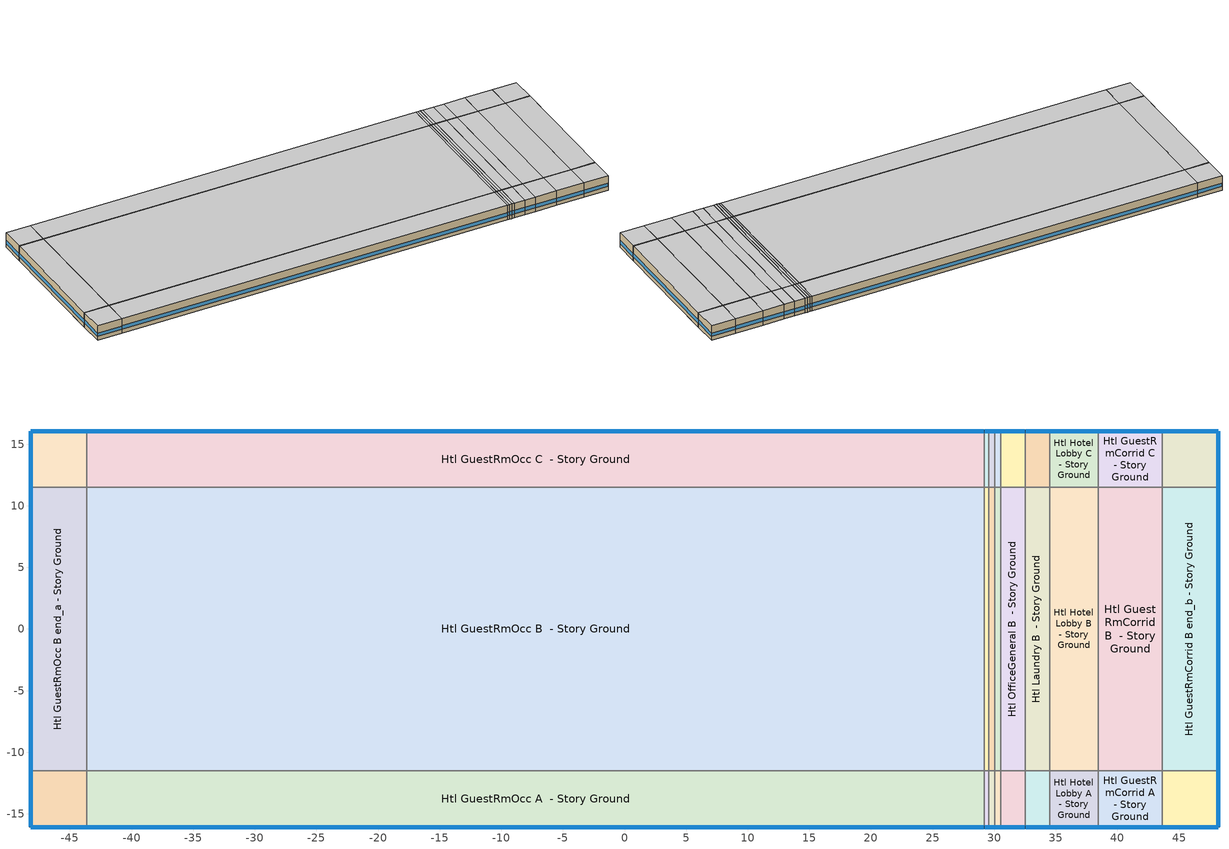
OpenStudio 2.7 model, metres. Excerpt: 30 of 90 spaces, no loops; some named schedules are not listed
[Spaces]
Htl GuestRmOcc A end_a - Story Ground
 floor ground: -48.2,-16.07 -48.2,-11.5 -43.63,-11.5 -43.63,-16.07 z0
 wall outside: -48.2,-11.5 -48.2,-16.07 -43.63,-16.07 z0:2.9
 wall to Htl GuestRmOcc B end_a - Story Ground: -43.63,-11.5 -48.2,-11.5 z0:2.9
 wall to Htl GuestRmOcc A  - Story Ground: -43.63,-16.07 -43.63,-11.5 z0:2.9
 window: -48.2,-11.52 -48.2,-16.04 / -48.18,-16.07 -43.66,-16.07 z0.76:1.44
 ceiling adiabatic (DEER Carpeted 6in Slab Floor): -43.63,-16.07 -43.63,-11.5 -48.2,-11.5 -48.2,-16.07 z2.9
Htl GuestRmOcc B end_a - Story Ground
 floor ground: -48.2,-11.5 -48.2,11.5 -43.63,11.5 -43.63,-11.5 z0
 wall outside: -48.2,11.5 -48.2,-11.5 z0:2.9
 wall to Htl GuestRmOcc C end_a - Story Ground: -43.63,11.5 -48.2,11.5 z0:2.9
 wall to Htl GuestRmOcc B  - Story Ground: -43.63,-11.5 -43.63,11.5 z0:2.9
 window: -48.2,11.47 -48.2,-11.47 z0.76:1.43
 ceiling adiabatic (DEER Carpeted 6in Slab Floor): -43.63,-11.5 -43.63,11.5 -48.2,11.5 -48.2,-11.5 z2.9
Htl GuestRmOcc C end_a - Story Ground
 floor ground: -48.2,11.5 -48.2,16.07 -43.63,16.07 -43.63,11.5 z0
 wall outside: -43.63,16.07 -48.2,16.07 -48.2,11.5 z0:2.9
 wall to Htl GuestRmOcc C  - Story Ground: -43.63,11.5 -43.63,16.07 z0:2.9
 window: -48.2,16.04 -48.2,11.52 / -43.66,16.07 -48.18,16.07 z0.76:1.44
 ceiling adiabatic (DEER Carpeted 6in Slab Floor): -43.63,11.5 -43.63,16.07 -48.2,16.07 -48.2,11.5 z2.9
Htl GuestRmOcc A  - Story Ground
 floor ground: -43.63,-16.07 -43.63,-11.5 29.19,-11.5 29.19,-16.07 z0
 wall outside: -43.63,-16.07 29.19,-16.07 z0:2.9
 wall to Htl GuestRmOcc B  - Story Ground: 29.19,-11.5 -43.63,-11.5 z0:2.9
 wall to Htl Dining A  - Story Ground: 29.19,-16.07 29.19,-11.5 z0:2.9
 window: -43.61,-16.07 29.17,-16.07 z0.76:1.43
 ceiling adiabatic (DEER Carpeted 6in Slab Floor): 29.19,-16.07 29.19,-11.5 -43.63,-11.5 -43.63,-16.07 z2.9
Htl GuestRmOcc B  - Story Ground
 floor ground: -43.63,-11.5 -43.63,11.5 29.19,11.5 29.19,-11.5 z0
 wall to Htl GuestRmOcc C  - Story Ground: 29.19,11.5 -43.63,11.5 z0:2.9
 wall to Htl Dining B  - Story Ground: 29.19,-11.5 29.19,11.5 z0:2.9
 ceiling adiabatic (DEER Carpeted 6in Slab Floor): 29.19,-11.5 29.19,11.5 -43.63,11.5 -43.63,-11.5 z2.9
Htl GuestRmOcc C  - Story Ground
 floor ground: -43.63,11.5 -43.63,16.07 29.19,16.07 29.19,11.5 z0
 wall outside: 29.19,16.07 -43.63,16.07 z0:2.9
 wall to Htl Dining C  - Story Ground: 29.19,11.5 29.19,16.07 z0:2.9
 window: 29.17,16.07 -43.61,16.07 z0.76:1.43
 ceiling adiabatic (DEER Carpeted 6in Slab Floor): 29.19,11.5 29.19,16.07 -43.63,16.07 -43.63,11.5 z2.9
Htl Dining A  - Story Ground
 floor ground: 29.19,-16.07 29.19,-11.5 29.58,-11.5 29.58,-16.07 z0
 wall outside: 29.19,-16.07 29.58,-16.07 z0:2.9
 wall to Htl Dining B  - Story Ground: 29.58,-11.5 29.19,-11.5 z0:2.9
 wall to Htl BarCasino A  - Story Ground: 29.58,-16.07 29.58,-11.5 z0:2.9
 window: 29.22,-16.07 29.55,-16.07 z0.76:1.53
 ceiling adiabatic (DEER Carpeted 6in Slab Floor): 29.58,-16.07 29.58,-11.5 29.19,-11.5 29.19,-16.07 z2.9
Htl Dining B  - Story Ground
 floor ground: 29.19,-11.5 29.19,11.5 29.58,11.5 29.58,-11.5 z0
 wall to Htl Dining C  - Story Ground: 29.58,11.5 29.19,11.5 z0:2.9
 wall to Htl BarCasino B  - Story Ground: 29.58,-11.5 29.58,11.5 z0:2.9
 ceiling adiabatic (DEER Carpeted 6in Slab Floor): 29.58,-11.5 29.58,11.5 29.19,11.5 29.19,-11.5 z2.9
Htl Dining C  - Story Ground
 floor ground: 29.19,11.5 29.19,16.07 29.58,16.07 29.58,11.5 z0
 wall outside: 29.58,16.07 29.19,16.07 z0:2.9
 wall to Htl BarCasino C  - Story Ground: 29.58,11.5 29.58,16.07 z0:2.9
 window: 29.55,16.07 29.22,16.07 z0.76:1.53
 ceiling adiabatic (DEER Carpeted 6in Slab Floor): 29.58,11.5 29.58,16.07 29.19,16.07 29.19,11.5 z2.9
Htl BarCasino A  - Story Ground
 floor ground: 29.58,-16.07 29.58,-11.5 30.06,-11.5 30.06,-16.07 z0
 wall outside: 29.58,-16.07 30.06,-16.07 z0:2.9
 wall to Htl BarCasino B  - Story Ground: 30.06,-11.5 29.58,-11.5 z0:2.9
 wall to Htl Kitchen A  - Story Ground: 30.06,-16.07 30.06,-11.5 z0:2.9
 window: 29.6,-16.07 30.03,-16.07 z0.76:1.51
 ceiling adiabatic (DEER Carpeted 6in Slab Floor): 30.06,-16.07 30.06,-11.5 29.58,-11.5 29.58,-16.07 z2.9
Htl BarCasino B  - Story Ground
 floor ground: 29.58,-11.5 29.58,11.5 30.06,11.5 30.06,-11.5 z0
 wall to Htl BarCasino C  - Story Ground: 30.06,11.5 29.58,11.5 z0:2.9
 wall to Htl Kitchen B  - Story Ground: 30.06,-11.5 30.06,11.5 z0:2.9
 ceiling adiabatic (DEER Carpeted 6in Slab Floor): 30.06,-11.5 30.06,11.5 29.58,11.5 29.58,-11.5 z2.9
Htl BarCasino C  - Story Ground
 floor ground: 29.58,11.5 29.58,16.07 30.06,16.07 30.06,11.5 z0
 wall outside: 30.06,16.07 29.58,16.07 z0:2.9
 wall to Htl Kitchen C  - Story Ground: 30.06,11.5 30.06,16.07 z0:2.9
 window: 30.03,16.07 29.6,16.07 z0.76:1.51
 ceiling adiabatic (DEER Carpeted 6in Slab Floor): 30.06,11.5 30.06,16.07 29.58,16.07 29.58,11.5 z2.9
Htl Kitchen A  - Story Ground
 floor ground: 30.06,-16.07 30.06,-11.5 30.54,-11.5 30.54,-16.07 z0
 wall outside: 30.06,-16.07 30.54,-16.07 z0:2.9
 wall to Htl Kitchen B  - Story Ground: 30.54,-11.5 30.06,-11.5 z0:2.9
 wall to Htl OfficeGeneral A  - Story Ground: 30.54,-16.07 30.54,-11.5 z0:2.9
 window: 30.08,-16.07 30.52,-16.07 z0.76:1.51
 ceiling adiabatic (DEER Carpeted 6in Slab Floor): 30.54,-16.07 30.54,-11.5 30.06,-11.5 30.06,-16.07 z2.9
Htl Kitchen B  - Story Ground
 floor ground: 30.06,-11.5 30.06,11.5 30.54,11.5 30.54,-11.5 z0
 wall to Htl Kitchen C  - Story Ground: 30.54,11.5 30.06,11.5 z0:2.9
 wall to Htl OfficeGeneral B  - Story Ground: 30.54,-11.5 30.54,11.5 z0:2.9
 ceiling adiabatic (DEER Carpeted 6in Slab Floor): 30.54,-11.5 30.54,11.5 30.06,11.5 30.06,-11.5 z2.9
Htl Kitchen C  - Story Ground
 floor ground: 30.06,11.5 30.06,16.07 30.54,16.07 30.54,11.5 z0
 wall outside: 30.54,16.07 30.06,16.07 z0:2.9
 wall to Htl OfficeGeneral C  - Story Ground: 30.54,11.5 30.54,16.07 z0:2.9
 window: 30.52,16.07 30.08,16.07 z0.76:1.51
 ceiling adiabatic (DEER Carpeted 6in Slab Floor): 30.54,11.5 30.54,16.07 30.06,16.07 30.06,11.5 z2.9
Htl OfficeGeneral A  - Story Ground
 floor ground: 30.54,-16.07 30.54,-11.5 32.52,-11.5 32.52,-16.07 z0
 wall outside: 30.54,-16.07 32.52,-16.07 z0:2.9
 wall to Htl OfficeGeneral B  - Story Ground: 32.52,-11.5 30.54,-11.5 z0:2.9
 wall to Htl Laundry A  - Story Ground: 32.52,-16.07 32.52,-11.5 z0:2.9
 window: 30.57,-16.07 32.49,-16.07 z0.76:1.45
 ceiling adiabatic (DEER Carpeted 6in Slab Floor): 32.52,-16.07 32.52,-11.5 30.54,-11.5 30.54,-16.07 z2.9
Htl OfficeGeneral B  - Story Ground
 floor ground: 30.54,-11.5 30.54,11.5 32.52,11.5 32.52,-11.5 z0
 wall to Htl OfficeGeneral C  - Story Ground: 32.52,11.5 30.54,11.5 z0:2.9
 wall to Htl Laundry B  - Story Ground: 32.52,-11.5 32.52,11.5 z0:2.9
 ceiling adiabatic (DEER Carpeted 6in Slab Floor): 32.52,-11.5 32.52,11.5 30.54,11.5 30.54,-11.5 z2.9
Htl OfficeGeneral C  - Story Ground
 floor ground: 30.54,11.5 30.54,16.07 32.52,16.07 32.52,11.5 z0
 wall outside: 32.52,16.07 30.54,16.07 z0:2.9
 wall to Htl Laundry C  - Story Ground: 32.52,11.5 32.52,16.07 z0:2.9
 window: 32.49,16.07 30.57,16.07 z0.76:1.45
 ceiling adiabatic (DEER Carpeted 6in Slab Floor): 32.52,11.5 32.52,16.07 30.54,16.07 30.54,11.5 z2.9
Htl Laundry A  - Story Ground
 floor ground: 32.52,-16.07 32.52,-11.5 34.49,-11.5 34.49,-16.07 z0
 wall outside: 32.52,-16.07 34.49,-16.07 z0:2.9
 wall to Htl Laundry B  - Story Ground: 34.49,-11.5 32.52,-11.5 z0:2.9
 wall to Htl HotelLobby A  - Story Ground: 34.49,-16.07 34.49,-11.5 z0:2.9
 window: 32.54,-16.07 34.47,-16.07 z0.76:1.45
 ceiling adiabatic (DEER Carpeted 6in Slab Floor): 34.49,-16.07 34.49,-11.5 32.52,-11.5 32.52,-16.07 z2.9
Htl Laundry B  - Story Ground
 floor ground: 32.52,-11.5 32.52,11.5 34.49,11.5 34.49,-11.5 z0
 wall to Htl Laundry C  - Story Ground: 34.49,11.5 32.52,11.5 z0:2.9
 wall to Htl HotelLobby B  - Story Ground: 34.49,-11.5 34.49,11.5 z0:2.9
 ceiling adiabatic (DEER Carpeted 6in Slab Floor): 34.49,-11.5 34.49,11.5 32.52,11.5 32.52,-11.5 z2.9
Htl Laundry C  - Story Ground
 floor ground: 32.52,11.5 32.52,16.07 34.49,16.07 34.49,11.5 z0
 wall outside: 34.49,16.07 32.52,16.07 z0:2.9
 wall to Htl HotelLobby C  - Story Ground: 34.49,11.5 34.49,16.07 z0:2.9
 window: 34.47,16.07 32.54,16.07 z0.76:1.45
 ceiling adiabatic (DEER Carpeted 6in Slab Floor): 34.49,11.5 34.49,16.07 32.52,16.07 32.52,11.5 z2.9
Htl HotelLobby A  - Story Ground
 floor ground: 34.49,-16.07 34.49,-11.5 38.46,-11.5 38.46,-16.07 z0
 wall outside: 34.49,-16.07 38.46,-16.07 z0:2.9
 wall to Htl HotelLobby B  - Story Ground: 38.46,-11.5 34.49,-11.5 z0:2.9
 wall to Htl GuestRmCorrid A  - Story Ground: 38.46,-16.07 38.46,-11.5 z0:2.9
 window: 34.52,-16.07 38.43,-16.07 z0.76:1.44
 ceiling adiabatic (DEER Carpeted 6in Slab Floor): 38.46,-16.07 38.46,-11.5 34.49,-11.5 34.49,-16.07 z2.9
Htl HotelLobby B  - Story Ground
 floor ground: 34.49,-11.5 34.49,11.5 38.46,11.5 38.46,-11.5 z0
 wall to Htl HotelLobby C  - Story Ground: 38.46,11.5 34.49,11.5 z0:2.9
 wall to Htl GuestRmCorrid B  - Story Ground: 38.46,-11.5 38.46,11.5 z0:2.9
 ceiling adiabatic (DEER Carpeted 6in Slab Floor): 38.46,-11.5 38.46,11.5 34.49,11.5 34.49,-11.5 z2.9
Htl HotelLobby C  - Story Ground
 floor ground: 34.49,11.5 34.49,16.07 38.46,16.07 38.46,11.5 z0
 wall outside: 38.46,16.07 34.49,16.07 z0:2.9
 wall to Htl GuestRmCorrid C  - Story Ground: 38.46,11.5 38.46,16.07 z0:2.9
 window: 38.43,16.07 34.52,16.07 z0.76:1.44
 ceiling adiabatic (DEER Carpeted 6in Slab Floor): 38.46,11.5 38.46,16.07 34.49,16.07 34.49,11.5 z2.9
Htl GuestRmCorrid A  - Story Ground
 floor ground: 38.46,-16.07 38.46,-11.5 43.63,-11.5 43.63,-16.07 z0
 wall outside: 38.46,-16.07 43.63,-16.07 z0:2.9
 wall to Htl GuestRmCorrid B  - Story Ground: 43.63,-11.5 38.46,-11.5 z0:2.9
 wall to Htl GuestRmCorrid A end_b - Story Ground: 43.63,-16.07 43.63,-11.5 z0:2.9
 window: 38.48,-16.07 43.61,-16.07 z0.76:1.43
 ceiling adiabatic (DEER Carpeted 6in Slab Floor): 43.63,-16.07 43.63,-11.5 38.46,-11.5 38.46,-16.07 z2.9
Htl GuestRmCorrid B  - Story Ground
 floor ground: 38.46,-11.5 38.46,11.5 43.63,11.5 43.63,-11.5 z0
 wall to Htl GuestRmCorrid C  - Story Ground: 43.63,11.5 38.46,11.5 z0:2.9
 wall to Htl GuestRmCorrid B end_b - Story Ground: 43.63,-11.5 43.63,11.5 z0:2.9
 ceiling adiabatic (DEER Carpeted 6in Slab Floor): 43.63,-11.5 43.63,11.5 38.46,11.5 38.46,-11.5 z2.9
Htl GuestRmCorrid C  - Story Ground
 floor ground: 38.46,11.5 38.46,16.07 43.63,16.07 43.63,11.5 z0
 wall outside: 43.63,16.07 38.46,16.07 z0:2.9
 wall to Htl GuestRmCorrid C end_b - Story Ground: 43.63,11.5 43.63,16.07 z0:2.9
 window: 43.61,16.07 38.48,16.07 z0.76:1.43
 ceiling adiabatic (DEER Carpeted 6in Slab Floor): 43.63,11.5 43.63,16.07 38.46,16.07 38.46,11.5 z2.9
Htl GuestRmCorrid A end_b - Story Ground
 floor ground: 43.63,-16.07 43.63,-11.5 48.2,-11.5 48.2,-16.07 z0
 wall outside: 43.63,-16.07 48.2,-16.07 48.2,-11.5 z0:2.9
 wall to Htl GuestRmCorrid B end_b - Story Ground: 48.2,-11.5 43.63,-11.5 z0:2.9
 window: 48.2,-16.04 48.2,-11.52 / 43.66,-16.07 48.18,-16.07 z0.76:1.44
 ceiling adiabatic (DEER Carpeted 6in Slab Floor): 48.2,-16.07 48.2,-11.5 43.63,-11.5 43.63,-16.07 z2.9
Htl GuestRmCorrid B end_b - Story Ground
 floor ground: 43.63,-11.5 43.63,11.5 48.2,11.5 48.2,-11.5 z0
 wall outside: 48.2,-11.5 48.2,11.5 z0:2.9
 wall to Htl GuestRmCorrid C end_b - Story Ground: 48.2,11.5 43.63,11.5 z0:2.9
 window: 48.2,-11.47 48.2,11.47 z0.76:1.43
 ceiling adiabatic (DEER Carpeted 6in Slab Floor): 48.2,-11.5 48.2,11.5 43.63,11.5 43.63,-11.5 z2.9
Htl GuestRmCorrid C end_b - Story Ground
 floor ground: 43.63,11.5 43.63,16.07 48.2,16.07 48.2,11.5 z0
 wall outside: 48.2,11.5 48.2,16.07 43.63,16.07 z0:2.9
 window: 48.18,16.07 43.66,16.07 / 48.2,11.52 48.2,16.04 z0.76:1.44
 ceiling adiabatic (DEER Carpeted 6in Slab Floor): 48.2,11.5 48.2,16.07 43.63,16.07 43.63,11.5 z2.9
[Building]
DEER Pre-1975|Htl: Default Construction Set=Res DEER Pre-1975 - Htl - CEC T24-CEC6; Standards Building Type=Htl
[Site]
Site 1: Terrain=City
[ClimateZones]
Climate Zone Institution Name 1=CEC; Climate Zone Document Name 1=California Climate Zone Descriptions; Climate Zone Document Year 1=1995; Climate Zone Value 1=6; Climate Zone Institution Name 2=ASHRAE; Climate Zone Document Name 2=ANSI/ASHRAE Standard 169; Climate Zone Document Year 2=2006
[SizingPeriod:DesignDay] Barometric Pressure {Pa}=100977; Sky Clearness=0; Rain Indicator=0; Snow Indicator=0; Day of Month=21; Daylight Saving Time Indicator=0; Humidity Indicating Type=Wetbulb; Dry-Bulb Temperature Range Modifier Type=DefaultMultipliers
Name | Maximum Dry-Bulb Temperature {C} | Daily Dry-Bulb Temperature Range {deltaC} | Humidity Indicating Conditions at Maximum Dry-Bulb | Wind Speed {m/s} | Wind Direction {deg} | Month | Day Type | Solar Model Indicator | ASHRAE Taub | ASHRAE Taud
Houston Bush Intercontinental Ann Htg 99.6% Condns DB | -1.6 | 0 | -1.6 | 2.8 | 0 | 1 | WinterDesignDay | ASHRAEClearSky
Houston Bush Intercontinental Ann Clg .4% Condns DB=>MWB | 36 | 10.1 | 24.8 | 3.5 | 170 | 7 | SummerDesignDay | ASHRAETau | 0.499 | 1.97
[Site:GroundTemperature:BuildingSurface]
19.527, 19.502, 19.536, 19.598, 20.002, 21.64, 22.225, 22.375, 21.449, 20.121, 19.802, 19.633
[DefaultConstructionSet]
Res DEER Pre-1975 - Htl - CEC T24-CEC6: Default Exterior Surface Constructions=Default Surface Constructions 1; Default Interior Surface Constructions=Default Surface Constructions 2; Default Ground Contact Surface Constructions=Default Surface Constructions 3; Default Exterior SubSurface Constructions=Default Sub Surface Constructions 1; Default Interior SubSurface Constructions=Default Sub Surface Constructions 2; Interior Partition Construction=Typical Interior Partition
[DefaultSurfaceConstructions]
Name | Floor Construction | Wall Construction | Roof Ceiling Construction
Default Surface Constructions 1 | DEER Uncarpeted 6in Slab Floor | DEER Insulated Exterior Mass Wall R-3.51 | DEER Metal Framed Roof R-15.77
Default Surface Constructions 2 | DEER Carpeted 6in Slab Floor | Typical Interior Wall | DEER Carpeted 6in Slab Floor
Default Surface Constructions 3 | DEER Carpeted 6in Slab Floor | Typical Uninsulated Basement Mass Wall
[Construction]
DEER Uncarpeted 6in Slab Floor: Typical Insulation R-1.73, 6 in. Normalweight Concrete Floor
DEER Insulated Exterior Mass Wall R-3.51: 8 in. Concrete Block Wall, Typical Insulation R-1.73
DEER Metal Framed Roof R-15.77: Roof Membrane, Typical Insulation R-15.27, Metal Roof Surface
DEER Carpeted 6in Slab Floor: Typical Insulation, 6 in. Normalweight Concrete Floor, Typical Carpet Pad
Typical Interior Wall: G01 13mm gypsum board, G01 13mm gypsum board
Typical Uninsulated Basement Mass Wall: 8 in. Concrete Block Basement Wall
DEER Metal Framed Window U-1.23 SHGC 0.82: Simple Glazing U-1.23 SHGC 0.82
DEER Metal Framed Window U-1.23 SHGC 0.82 1: Simple Glazing U-1.23 SHGC 0.82 1
Typical Uninsulated Swinging Door: Typical Insulation
U 0.98 SHGC 0.68 Sgl Ref-B-H Clr 6mm: REF B CLEAR HI 6MM
Typical Insulated Metal Door: F08 Metal surface, Typical Insulation
DEER Skylight U-1.31 SHGC 0.61: Simple Glazing U-1.23 SHGC 0.61
Typical Interior Window: Clear 3mm
Typical Interior Door; Typical Interior Partition: G05 25mm wood
[Material:NoMass] Roughness=Smooth; Thermal Absorptance=0.9; Solar Absorptance=0.7
Name | Thermal Resistance {m2-K/W} | Visible Absorptance
Typical Insulation R-1.73 | 0.305336 | 0.7
Typical Insulation R-15.27 | 2.68843 | 0.7
Typical Insulation | 0.0282222 | 0.7
Typical Carpet Pad | 0.21648 | 0.8
[Material] Thermal Absorptance=0.9
Name | Roughness | Thickness {m} | Conductivity {W/m-K} | Density {kg/m3} | Specific Heat {J/kg-K} | Solar Absorptance | Visible Absorptance
6 in. Normalweight Concrete Floor | MediumRough | 0.1524 | 2.31 | 2322 | 832 | 0.7 | 0.7
8 in. Concrete Block Wall | MediumRough | 0.2032 | 0.72 | 800 | 832 | 0.7 | 0.7
Roof Membrane | VeryRough | 0.0095 | 0.16 | 1121.29 | 1460 | 0.7 | 0.7
Metal Roof Surface; F08 Metal surface | Smooth | 0.0008 | 45.28 | 7824 | 500 | 0.7 | 0.7
G01 13mm gypsum board | Smooth | 0.0127 | 0.160031 | 800.001 | 1090.73 | 0.7 | 0.5
8 in. Concrete Block Basement Wall | MediumRough | 0.2032 | 1.326 | 1842 | 912 | 0.7 | 0.7
G05 25mm wood | MediumSmooth | 0.0254 | 0.15 | 608 | 1630 | 0.5 | 0.5
[DefaultSubSurfaceConstructions]
Name | Fixed Window Construction | Operable Window Construction | Door Construction | Glass Door Construction | Overhead Door Construction | Skylight Construction | Tubular Daylight Dome Construction | Tubular Daylight Diffuser Construction
Default Sub Surface Constructions 1 | DEER Metal Framed Window U-1.23 SHGC 0.82 | DEER Metal Framed Window U-1.23 SHGC 0.82 1 | Typical Uninsulated Swinging Door | U 0.98 SHGC 0.68 Sgl Ref-B-H Clr 6mm | Typical Insulated Metal Door | DEER Skylight U-1.31 SHGC 0.61 | Typical Interior Window | Typical Interior Window
Default Sub Surface Constructions 2 | Typical Interior Window | Typical Interior Window | Typical Interior Door
[WindowMaterial:SimpleGlazingSystem] Visible Transmittance=0.25
Name | U-Factor {W/m2-K} | Solar Heat Gain Coefficient
Simple Glazing U-1.23 SHGC 0.82; Simple Glazing U-1.23 SHGC 0.82 1 | 6.98426 | 0.82
Simple Glazing U-1.23 SHGC 0.61 | 7 | 0.61
[WindowMaterial:Glazing] Optical Data Type=SpectralAverage; Infrared Transmittance at Normal Incidence=0; Front Side Infrared Hemispherical Emissivity=0.84; Conductivity {W/m-K}=0.9; Dirt Correction Factor for Solar and Visible Transmittance=1; Solar Diffusing=No
Name | Thickness {m} | Solar Transmittance at Normal Incidence | Front Side Solar Reflectance at Normal Incidence | Back Side Solar Reflectance at Normal Incidence | Visible Transmittance at Normal Incidence | Front Side Visible Reflectance at Normal Incidence | Back Side Visible Reflectance at Normal Incidence | Back Side Infrared Hemispherical Emissivity
REF B CLEAR HI 6MM | 0.006 | 0.24 | 0.16 | 0.32 | 0.3 | 0.16 | 0.29 | 0.6
Clear 3mm | 0.003 | 0.837 | 0.075 | 0.075 | 0.898 | 0.081 | 0.081 | 0.84
[SpaceType] Standards Building Type=Htl
Name | Default Schedule Set | Design Specification Outdoor Air Object | Standards Space Type
Htl Dining - DEER Pre-1975 | Htl Dining Schedule Set | Htl Dining Ventilation | Dining
Htl BarCasino - DEER Pre-1975 | Htl BarCasino Schedule Set | Htl BarCasino Ventilation | BarCasino
Htl HotelLobby - DEER Pre-1975 | Htl HotelLobby Schedule Set | Htl HotelLobby Ventilation | HotelLobby
Htl OfficeGeneral - DEER Pre-1975 | Htl OfficeGeneral Schedule Set | Htl OfficeGeneral Ventilation | OfficeGeneral
Htl GuestRmCorrid - DEER Pre-1975 | Htl GuestRmCorrid Schedule Set | Htl GuestRmCorrid Ventilation | GuestRmCorrid
Htl Laundry - DEER Pre-1975 | Htl Laundry Schedule Set | Htl Laundry Ventilation | Laundry
Htl GuestRmOcc - DEER Pre-1975 | Htl GuestRmOcc Schedule Set | Htl GuestRmOcc Ventilation | GuestRmOcc
Htl Kitchen - DEER Pre-1975 | Htl Kitchen Schedule Set | Htl Kitchen Ventilation | Kitchen
[BuildingStory]
Story Ground: Nominal Z Coordinate {m}=0; Nominal Floor to Floor Height {m}=2.8956
[Space] Building Story=Story Ground
Name | Space Type | Thermal Zone
Htl GuestRmOcc A end_a - Story Ground | Htl GuestRmOcc - DEER Pre-1975 | Zone Htl GuestRmOcc A end_a - Story Ground
Htl GuestRmOcc B end_a - Story Ground | Htl GuestRmOcc - DEER Pre-1975 | Zone Htl GuestRmOcc B end_a - Story Ground
Htl GuestRmOcc C end_a - Story Ground | Htl GuestRmOcc - DEER Pre-1975 | Zone Htl GuestRmOcc C end_a - Story Ground
Htl GuestRmOcc A  - Story Ground | Htl GuestRmOcc - DEER Pre-1975 | Zone Htl GuestRmOcc A  - Story Ground
Htl GuestRmOcc B  - Story Ground | Htl GuestRmOcc - DEER Pre-1975 | Zone Htl GuestRmOcc B  - Story Ground
Htl GuestRmOcc C  - Story Ground | Htl GuestRmOcc - DEER Pre-1975 | Zone Htl GuestRmOcc C  - Story Ground
Htl Dining A  - Story Ground | Htl Dining - DEER Pre-1975 | Zone Htl Dining A  - Story Ground
Htl Dining B  - Story Ground | Htl Dining - DEER Pre-1975 | Zone Htl Dining B  - Story Ground
Htl Dining C  - Story Ground | Htl Dining - DEER Pre-1975 | Zone Htl Dining C  - Story Ground
Htl BarCasino A  - Story Ground | Htl BarCasino - DEER Pre-1975 | Zone Htl BarCasino A  - Story Ground
Htl BarCasino B  - Story Ground | Htl BarCasino - DEER Pre-1975 | Zone Htl BarCasino B  - Story Ground
Htl BarCasino C  - Story Ground | Htl BarCasino - DEER Pre-1975 | Zone Htl BarCasino C  - Story Ground
Htl Kitchen A  - Story Ground | Htl Kitchen - DEER Pre-1975 | Zone Htl Kitchen A  - Story Ground
Htl Kitchen B  - Story Ground | Htl Kitchen - DEER Pre-1975 | Zone Htl Kitchen B  - Story Ground
Htl Kitchen C  - Story Ground | Htl Kitchen - DEER Pre-1975 | Zone Htl Kitchen C  - Story Ground
Htl OfficeGeneral A  - Story Ground | Htl OfficeGeneral - DEER Pre-1975 | Zone Htl OfficeGeneral A  - Story Ground
Htl OfficeGeneral B  - Story Ground | Htl OfficeGeneral - DEER Pre-1975 | Zone Htl OfficeGeneral B  - Story Ground
Htl OfficeGeneral C  - Story Ground | Htl OfficeGeneral - DEER Pre-1975 | Zone Htl OfficeGeneral C  - Story Ground
Htl Laundry A  - Story Ground | Htl Laundry - DEER Pre-1975 | Zone Htl Laundry A  - Story Ground
Htl Laundry B  - Story Ground | Htl Laundry - DEER Pre-1975 | Zone Htl Laundry B  - Story Ground
Htl Laundry C  - Story Ground | Htl Laundry - DEER Pre-1975 | Zone Htl Laundry C  - Story Ground
Htl HotelLobby A  - Story Ground | Htl HotelLobby - DEER Pre-1975 | Zone Htl HotelLobby A  - Story Ground
Htl HotelLobby B  - Story Ground | Htl HotelLobby - DEER Pre-1975 | Zone Htl HotelLobby B  - Story Ground
Htl HotelLobby C  - Story Ground | Htl HotelLobby - DEER Pre-1975 | Zone Htl HotelLobby C  - Story Ground
Htl GuestRmCorrid A  - Story Ground | Htl GuestRmCorrid - DEER Pre-1975 | Zone Htl GuestRmCorrid A  - Story Ground
Htl GuestRmCorrid B  - Story Ground | Htl GuestRmCorrid - DEER Pre-1975 | Zone Htl GuestRmCorrid B  - Story Ground
Htl GuestRmCorrid C  - Story Ground | Htl GuestRmCorrid - DEER Pre-1975 | Zone Htl GuestRmCorrid C  - Story Ground
Htl GuestRmCorrid A end_b - Story Ground | Htl GuestRmCorrid - DEER Pre-1975 | Zone Htl GuestRmCorrid A end_b - Story Ground
Htl GuestRmCorrid B end_b - Story Ground | Htl GuestRmCorrid - DEER Pre-1975 | Zone Htl GuestRmCorrid B end_b - Story Ground
Htl GuestRmCorrid C end_b - Story Ground | Htl GuestRmCorrid - DEER Pre-1975 | Zone Htl GuestRmCorrid C end_b - Story Ground
[ThermalZone] Multiplier=1; Use Ideal Air Loads=No
Name | Thermostat
Zone Htl GuestRmOcc A end_a - Story Ground | Htl GuestRmOcc - DEER Pre-1975 Thermostat
Zone Htl GuestRmOcc B end_a - Story Ground | Htl GuestRmOcc - DEER Pre-1975 Thermostat 1
Zone Htl GuestRmOcc C end_a - Story Ground | Htl GuestRmOcc - DEER Pre-1975 Thermostat 2
Zone Htl GuestRmOcc A  - Story Ground | Htl GuestRmOcc - DEER Pre-1975 Thermostat 3
Zone Htl GuestRmOcc B  - Story Ground | Htl GuestRmOcc - DEER Pre-1975 Thermostat 4
Zone Htl GuestRmOcc C  - Story Ground | Htl GuestRmOcc - DEER Pre-1975 Thermostat 5
Zone Htl Dining A  - Story Ground | Htl Dining - DEER Pre-1975 Thermostat
Zone Htl Dining B  - Story Ground | Htl Dining - DEER Pre-1975 Thermostat 1
Zone Htl Dining C  - Story Ground | Htl Dining - DEER Pre-1975 Thermostat 2
Zone Htl BarCasino A  - Story Ground | Htl BarCasino - DEER Pre-1975 Thermostat
Zone Htl BarCasino B  - Story Ground | Htl BarCasino - DEER Pre-1975 Thermostat 1
Zone Htl BarCasino C  - Story Ground | Htl BarCasino - DEER Pre-1975 Thermostat 3
Zone Htl Kitchen A  - Story Ground | Htl Kitchen - DEER Pre-1975 Thermostat 3
Zone Htl Kitchen B  - Story Ground | Htl Kitchen - DEER Pre-1975 Thermostat 2
Zone Htl Kitchen C  - Story Ground | Htl Kitchen - DEER Pre-1975 Thermostat 4
Zone Htl OfficeGeneral A  - Story Ground | Htl OfficeGeneral - DEER Pre-1975 Thermostat 1
Zone Htl OfficeGeneral B  - Story Ground | Htl OfficeGeneral - DEER Pre-1975 Thermostat 2
Zone Htl OfficeGeneral C  - Story Ground | Htl OfficeGeneral - DEER Pre-1975 Thermostat 3
Zone Htl Laundry A  - Story Ground | Htl Laundry - DEER Pre-1975 Thermostat 1
Zone Htl Laundry B  - Story Ground | Htl Laundry - DEER Pre-1975 Thermostat 2
Zone Htl Laundry C  - Story Ground | Htl Laundry - DEER Pre-1975 Thermostat 3
Zone Htl HotelLobby A  - Story Ground | Htl HotelLobby - DEER Pre-1975 Thermostat 1
Zone Htl HotelLobby B  - Story Ground | Htl HotelLobby - DEER Pre-1975 Thermostat 2
Zone Htl HotelLobby C  - Story Ground | Htl HotelLobby - DEER Pre-1975 Thermostat 3
Zone Htl GuestRmCorrid A  - Story Ground | Htl GuestRmCorrid - DEER Pre-1975 Thermostat 6
Zone Htl GuestRmCorrid B  - Story Ground | Htl GuestRmCorrid - DEER Pre-1975 Thermostat 7
Zone Htl GuestRmCorrid C  - Story Ground | Htl GuestRmCorrid - DEER Pre-1975 Thermostat
Zone Htl GuestRmCorrid A end_b - Story Ground | Htl GuestRmCorrid - DEER Pre-1975 Thermostat 4
Zone Htl GuestRmCorrid B end_b - Story Ground | Htl GuestRmCorrid - DEER Pre-1975 Thermostat 8
Zone Htl GuestRmCorrid C end_b - Story Ground | Htl GuestRmCorrid - DEER Pre-1975 Thermostat 3
[People:Definition] Number of People Calculation Method=People/Area; Fraction Radiant=0.3
Name | People per Space Floor Area {person/m2}
Htl BarCasino People Definition; Htl Dining People Definition | 0.477918
Htl HotelLobby People Definition; Htl GuestRmCorrid People Definition; Htl Laundry People Definition | 0.0721182
Htl OfficeGeneral People Definition | 0.0473612
Htl Kitchen People Definition; Htl GuestRmOcc People Definition | 0.0355209
[People] Work Efficiency Schedule=Work Efficiency Schedule; Clothing Insulation Schedule=Clothing Schedule; Air Velocity Schedule=Air Velocity Schedule; Multiplier=1
Name | People Definition | Space or SpaceType
Htl BarCasino People | Htl BarCasino People Definition | Htl BarCasino - DEER Pre-1975
Htl Dining People | Htl Dining People Definition | Htl Dining - DEER Pre-1975
Htl HotelLobby People | Htl HotelLobby People Definition | Htl HotelLobby - DEER Pre-1975
Htl GuestRmCorrid People | Htl GuestRmCorrid People Definition | Htl GuestRmCorrid - DEER Pre-1975
Htl OfficeGeneral People | Htl OfficeGeneral People Definition | Htl OfficeGeneral - DEER Pre-1975
Htl Laundry People | Htl Laundry People Definition | Htl Laundry - DEER Pre-1975
Htl Kitchen People | Htl Kitchen People Definition | Htl Kitchen - DEER Pre-1975
Htl GuestRmOcc People | Htl GuestRmOcc People Definition | Htl GuestRmOcc - DEER Pre-1975
[Lights:Definition] Design Level Calculation Method=Watts/Area
Name | Watts per Space Floor Area {W/m2}
Htl BarCasino Lights Definition | 11.8403
Htl Dining Lights Definition; Htl Laundry Lights Definition | 16.1459
Htl HotelLobby Lights Definition | 19.375
Htl GuestRmCorrid Lights Definition; Htl GuestRmOcc Lights Definition | 8.61113
Htl OfficeGeneral Lights Definition | 13.9931
Htl Kitchen Lights Definition | 18.2986
[Lights] Fraction Replaceable=0
Name | Lights Definition | Space or SpaceType
Htl BarCasino Lights | Htl BarCasino Lights Definition | Htl BarCasino - DEER Pre-1975
Htl Dining Lights | Htl Dining Lights Definition | Htl Dining - DEER Pre-1975
Htl HotelLobby Lights | Htl HotelLobby Lights Definition | Htl HotelLobby - DEER Pre-1975
Htl GuestRmCorrid Lights | Htl GuestRmCorrid Lights Definition | Htl GuestRmCorrid - DEER Pre-1975
Htl OfficeGeneral Lights | Htl OfficeGeneral Lights Definition | Htl OfficeGeneral - DEER Pre-1975
Htl Laundry Lights | Htl Laundry Lights Definition | Htl Laundry - DEER Pre-1975
Htl Kitchen Lights | Htl Kitchen Lights Definition | Htl Kitchen - DEER Pre-1975
Htl GuestRmOcc Lights | Htl GuestRmOcc Lights Definition | Htl GuestRmOcc - DEER Pre-1975
[ElectricEquipment:Definition] Design Level Calculation Method=Watts/Area
Name | Watts per Space Floor Area {W/m2} | Fraction Radiant
Htl BarCasino Elec Equip Definition | 12.3785 | 0.5
Htl Dining Elec Equip Definition; Htl HotelLobby Elec Equip Definition; Htl GuestRmOcc Elec Equip Definition | 6.18925 | 0.5
Htl GuestRmCorrid Elec Equip Definition | 2.15278 | 0.5
Htl OfficeGeneral Elec Equip Definition | 18.5677 | 0.5
Htl Laundry Elec Equip Definition | 37.1355 | 0.5
Htl Kitchen Elec Equip Definition | 58.6633 | 1
[ElectricEquipment]
Name | Electric Equipment Definition | Space or SpaceType
Htl BarCasino Elec Equip | Htl BarCasino Elec Equip Definition | Htl BarCasino - DEER Pre-1975
Htl Dining Elec Equip | Htl Dining Elec Equip Definition | Htl Dining - DEER Pre-1975
Htl HotelLobby Elec Equip | Htl HotelLobby Elec Equip Definition | Htl HotelLobby - DEER Pre-1975
Htl GuestRmCorrid Elec Equip | Htl GuestRmCorrid Elec Equip Definition | Htl GuestRmCorrid - DEER Pre-1975
Htl OfficeGeneral Elec Equip | Htl OfficeGeneral Elec Equip Definition | Htl OfficeGeneral - DEER Pre-1975
Htl Laundry Elec Equip | Htl Laundry Elec Equip Definition | Htl Laundry - DEER Pre-1975
Htl Kitchen Elec Equip | Htl Kitchen Elec Equip Definition | Htl Kitchen - DEER Pre-1975
Htl GuestRmOcc Elec Equip | Htl GuestRmOcc Elec Equip Definition | Htl GuestRmOcc - DEER Pre-1975
[DesignSpecification:OutdoorAir] Outdoor Air Method=Sum
Name | Outdoor Air Flow per Floor Area {m3/s-m2}
Htl BarCasino Ventilation | 0.0067564
Htl Dining Ventilation | 0.0045212
Htl HotelLobby Ventilation; Htl GuestRmOcc Ventilation | 0.000508
Htl GuestRmCorrid Ventilation; Htl Kitchen Ventilation | 0.000254
Htl OfficeGeneral Ventilation | 0.0004572
Htl Laundry Ventilation | 0.0008636
[DefaultScheduleSet] Infiltration Schedule=D_Htl_All_C_Inf_Yr
Name | Number of People Schedule | People Activity Level Schedule | Lighting Schedule | Electric Equipment Schedule
Htl BarCasino Schedule Set | D_Htl_Din_Occup_Yr | DEER Activity 161W/person | D17_Htl_Bar_LF_Yr | D_Htl_Din_Misc_Yr
Htl Dining Schedule Set | D_Htl_Din_Occup_Yr | DEER Activity 161W/person | D17_Htl_Din_LF_Yr | D_Htl_Din_Misc_Yr
Htl HotelLobby Schedule Set | D_Htl_Lob_Occup_Yr | DEER Activity 147W/person | D17_Htl_HotLob_LF_Yr | D_Htl_Lob_Misc_Yr
Htl GuestRmCorrid Schedule Set | D_Htl_GRmCi_Occup_Yr | DEER Activity 147W/person | D17_Htl_GRmCi_LF_Yr | D_Htl_GRmCi_Misc_Yr
Htl OfficeGeneral Schedule Set | D_Htl_OffGen_Occup_Yr | DEER Activity 132W/person | D17_Htl_OffGen_LF_Yr | D_Htl_OffGen_Misc_Yr
Htl Laundry Schedule Set | D_Htl_FacMnt_Occup_Yr | DEER Activity 147W/person | D17_Htl_Laun_LF_Yr | D_Htl_FacMnt_Misc_Yr
Htl Kitchen Schedule Set | D_Htl_Ktchn_Occup_Yr | DEER Activity 220W/person | D17_Htl_Ktchn_LF_Yr | D_Htl_Ktchn_Misc_Yr
Htl GuestRmOcc Schedule Set | D_Htl_GRmO_Occup_Yr | DEER Activity 117W/person | D17_Htl_GRmO_LF_Yr | D_Htl_GRmO_Misc_Yr
[SpaceInfiltration:DesignFlowRate] Schedule=Always On Discrete; Design Flow Rate Calculation Method=Flow/ExteriorArea; Flow per Exterior Surface Area {m3/s-m2}=0.00019304; Constant Term Coefficient=0; Temperature Term Coefficient=0; Velocity Term Coefficient=0.224; Velocity Squared Term Coefficient=0
Name | Space or SpaceType
Htl BarCasino A  - Story Ground Infiltration | Htl BarCasino A  - Story Ground
Htl BarCasino C  - Story Ground Infiltration | Htl BarCasino C  - Story Ground
Htl Dining A  - Story Ground Infiltration | Htl Dining A  - Story Ground
Htl Dining C  - Story Ground Infiltration | Htl Dining C  - Story Ground
Htl GuestRmCorrid A  - Story Ground Infiltration | Htl GuestRmCorrid A  - Story Ground
Htl GuestRmCorrid A end_b - Story Ground Infiltration | Htl GuestRmCorrid A end_b - Story Ground
Htl GuestRmCorrid B end_b - Story Ground Infiltration | Htl GuestRmCorrid B end_b - Story Ground
Htl GuestRmCorrid C  - Story Ground Infiltration | Htl GuestRmCorrid C  - Story Ground
Htl GuestRmCorrid C end_b - Story Ground Infiltration | Htl GuestRmCorrid C end_b - Story Ground
Htl GuestRmOcc A  - Story Ground Infiltration | Htl GuestRmOcc A  - Story Ground
Htl GuestRmOcc A end_a - Story Ground Infiltration | Htl GuestRmOcc A end_a - Story Ground
Htl GuestRmOcc B end_a - Story Ground Infiltration | Htl GuestRmOcc B end_a - Story Ground
Htl GuestRmOcc C  - Story Ground Infiltration | Htl GuestRmOcc C  - Story Ground
Htl GuestRmOcc C end_a - Story Ground Infiltration | Htl GuestRmOcc C end_a - Story Ground
Htl HotelLobby A  - Story Ground Infiltration | Htl HotelLobby A  - Story Ground
Htl HotelLobby C  - Story Ground Infiltration | Htl HotelLobby C  - Story Ground
Htl Kitchen A  - Story Ground Infiltration | Htl Kitchen A  - Story Ground
Htl Kitchen C  - Story Ground Infiltration | Htl Kitchen C  - Story Ground
Htl Laundry A  - Story Ground Infiltration | Htl Laundry A  - Story Ground
Htl Laundry C  - Story Ground Infiltration | Htl Laundry C  - Story Ground
Htl OfficeGeneral A  - Story Ground Infiltration | Htl OfficeGeneral A  - Story Ground
Htl OfficeGeneral C  - Story Ground Infiltration | Htl OfficeGeneral C  - Story Ground
[Exterior:Lights:Definition]
Name | Design Level {W}
Parking Areas and Drives Def (W/ft^2) | 0.04
Building Facades Def (W/ft^2) | 0.25
Main Entries Def (W/ft) | 30
Other Doors Def (W/ft) | 25
Entry Canopies Def (W/ft^2) | 4
[Exterior:Lights] Schedule=Always On Discrete; Control Option=AstronomicalClock
Name | Exterior Lights Definition | Multiplier
Parking Areas and Drives | Parking Areas and Drives Def (W/ft^2) | 183662
Building Facades | Building Facades Def (W/ft^2) | 8012.73
Main Entries | Main Entries Def (W/ft) | 98.8333
Other Doors | Other Doors Def (W/ft) | 30.2789
Entry Canopies | Entry Canopies Def (W/ft^2) | 1620
[ThermostatSetpoint:DualSetpoint] Heating Setpoint Temperature Schedule=D_Htl_All_HTemp_Yr; Cooling Setpoint Temperature Schedule=D_Htl_All_CTemp_Yr
Htl BarCasino - DEER Pre-1975 Thermostat; Htl BarCasino - DEER Pre-1975 Thermostat 1; Htl BarCasino - DEER Pre-1975 Thermostat 3; Htl Dining - DEER Pre-1975 Thermostat; Htl Dining - DEER Pre-1975 Thermostat 1; Htl Dining - DEER Pre-1975 Thermostat 2; Htl HotelLobby - DEER Pre-1975 Thermostat 1; Htl HotelLobby - DEER Pre-1975 Thermostat 2; Htl HotelLobby - DEER Pre-1975 Thermostat 3; Htl GuestRmCorrid - DEER Pre-1975 Thermostat; Htl GuestRmCorrid - DEER Pre-1975 Thermostat 3; Htl GuestRmCorrid - DEER Pre-1975 Thermostat 4; Htl GuestRmCorrid - DEER Pre-1975 Thermostat 6; Htl GuestRmCorrid - DEER Pre-1975 Thermostat 7; Htl GuestRmCorrid - DEER Pre-1975 Thermostat 8; Htl OfficeGeneral - DEER Pre-1975 Thermostat 1; Htl OfficeGeneral - DEER Pre-1975 Thermostat 2; Htl OfficeGeneral - DEER Pre-1975 Thermostat 3; Htl Laundry - DEER Pre-1975 Thermostat 1; Htl Laundry - DEER Pre-1975 Thermostat 2; Htl Laundry - DEER Pre-1975 Thermostat 3; Htl Kitchen - DEER Pre-1975 Thermostat 2; Htl Kitchen - DEER Pre-1975 Thermostat 3; Htl Kitchen - DEER Pre-1975 Thermostat 4; Htl GuestRmOcc - DEER Pre-1975 Thermostat; Htl GuestRmOcc - DEER Pre-1975 Thermostat 1; Htl GuestRmOcc - DEER Pre-1975 Thermostat 2; Htl GuestRmOcc - DEER Pre-1975 Thermostat 3; Htl GuestRmOcc - DEER Pre-1975 Thermostat 4; Htl GuestRmOcc - DEER Pre-1975 Thermostat 5
[Schedule:Ruleset]
Name | Default Day Schedule | Summer Design Day Schedule | Winter Design Day Schedule
Clothing Schedule | Clothing Schedule Default Winter Clothes
Air Velocity Schedule | Air Velocity Schedule Default
Work Efficiency Schedule | Work Efficiency Schedule Default
D_Htl_Din_Occup_Yr | D_Htl_Din_Occup_Yr Default | D_Htl_Din_Occup_Yr Summer Design Day | D_Htl_Din_Occup_Yr Winter Design Day
DEER Activity 161W/person | DEER Activity 161W/person Default | DEER Activity 161W/person Summer Design Day | DEER Activity 161W/person Winter Design Day
D17_Htl_Bar_LF_Yr | D17_Htl_Bar_LF_Yr Default | D17_Htl_Bar_LF_Yr Summer Design Day | D17_Htl_Bar_LF_Yr Winter Design Day
D_Htl_Din_Misc_Yr | D_Htl_Din_Misc_Yr Default | D_Htl_Din_Misc_Yr Summer Design Day | D_Htl_Din_Misc_Yr Winter Design Day
D_Htl_All_C_Inf_Yr | D_Htl_All_C_Inf_Yr Default | D_Htl_All_C_Inf_Yr Summer Design Day | D_Htl_All_C_Inf_Yr Winter Design Day
D17_Htl_Din_LF_Yr | D17_Htl_Din_LF_Yr Default | D17_Htl_Din_LF_Yr Summer Design Day | D17_Htl_Din_LF_Yr Winter Design Day
D_Htl_Lob_Occup_Yr | D_Htl_Lob_Occup_Yr Default | D_Htl_Lob_Occup_Yr Summer Design Day | D_Htl_Lob_Occup_Yr Winter Design Day
DEER Activity 147W/person | DEER Activity 147W/person Default | DEER Activity 147W/person Summer Design Day | DEER Activity 147W/person Winter Design Day
D17_Htl_HotLob_LF_Yr | D17_Htl_HotLob_LF_Yr Default | D17_Htl_HotLob_LF_Yr Summer Design Day | D17_Htl_HotLob_LF_Yr Winter Design Day
D_Htl_Lob_Misc_Yr | D_Htl_Lob_Misc_Yr Default | D_Htl_Lob_Misc_Yr Summer Design Day | D_Htl_Lob_Misc_Yr Winter Design Day
D_Htl_GRmCi_Occup_Yr | D_Htl_GRmCi_Occup_Yr Default | D_Htl_GRmCi_Occup_Yr Summer Design Day | D_Htl_GRmCi_Occup_Yr Winter Design Day
D17_Htl_GRmCi_LF_Yr | D17_Htl_GRmCi_LF_Yr Default | D17_Htl_GRmCi_LF_Yr Summer Design Day | D17_Htl_GRmCi_LF_Yr Winter Design Day
D_Htl_GRmCi_Misc_Yr | D_Htl_GRmCi_Misc_Yr Default | D_Htl_GRmCi_Misc_Yr Summer Design Day | D_Htl_GRmCi_Misc_Yr Winter Design Day
D_Htl_OffGen_Occup_Yr | D_Htl_OffGen_Occup_Yr Default | D_Htl_OffGen_Occup_Yr Summer Design Day | D_Htl_OffGen_Occup_Yr Winter Design Day
DEER Activity 132W/person | DEER Activity 132W/person Default | DEER Activity 132W/person Summer Design Day | DEER Activity 132W/person Winter Design Day
D17_Htl_OffGen_LF_Yr | D17_Htl_OffGen_LF_Yr Default | D17_Htl_OffGen_LF_Yr Summer Design Day | D17_Htl_OffGen_LF_Yr Winter Design Day
D_Htl_OffGen_Misc_Yr | D_Htl_OffGen_Misc_Yr Default | D_Htl_OffGen_Misc_Yr Summer Design Day | D_Htl_OffGen_Misc_Yr Winter Design Day
D_Htl_FacMnt_Occup_Yr | D_Htl_FacMnt_Occup_Yr Default | D_Htl_FacMnt_Occup_Yr Summer Design Day | D_Htl_FacMnt_Occup_Yr Winter Design Day
D17_Htl_Laun_LF_Yr | D17_Htl_Laun_LF_Yr Default | D17_Htl_Laun_LF_Yr Summer Design Day | D17_Htl_Laun_LF_Yr Winter Design Day
D_Htl_FacMnt_Misc_Yr | D_Htl_FacMnt_Misc_Yr Default | D_Htl_FacMnt_Misc_Yr Summer Design Day | D_Htl_FacMnt_Misc_Yr Winter Design Day
D_Htl_Ktchn_Occup_Yr | D_Htl_Ktchn_Occup_Yr Default | D_Htl_Ktchn_Occup_Yr Summer Design Day | D_Htl_Ktchn_Occup_Yr Winter Design Day
DEER Activity 220W/person | DEER Activity 220W/person Default | DEER Activity 220W/person Summer Design Day | DEER Activity 220W/person Winter Design Day
D17_Htl_Ktchn_LF_Yr | D17_Htl_Ktchn_LF_Yr Default | D17_Htl_Ktchn_LF_Yr Summer Design Day | D17_Htl_Ktchn_LF_Yr Winter Design Day
D_Htl_Ktchn_Misc_Yr | D_Htl_Ktchn_Misc_Yr Default | D_Htl_Ktchn_Misc_Yr Summer Design Day | D_Htl_Ktchn_Misc_Yr Winter Design Day
D_Htl_GRmO_Occup_Yr | D_Htl_GRmO_Occup_Yr Default | D_Htl_GRmO_Occup_Yr Summer Design Day | D_Htl_GRmO_Occup_Yr Winter Design Day
DEER Activity 117W/person | DEER Activity 117W/person Default | DEER Activity 117W/person Summer Design Day | DEER Activity 117W/person Winter Design Day
D17_Htl_GRmO_LF_Yr | D17_Htl_GRmO_LF_Yr Default | D17_Htl_GRmO_LF_Yr Summer Design Day | D17_Htl_GRmO_LF_Yr Winter Design Day
D_Htl_GRmO_Misc_Yr | D_Htl_GRmO_Misc_Yr Default | D_Htl_GRmO_Misc_Yr Summer Design Day | D_Htl_GRmO_Misc_Yr Winter Design Day
D_Htl_All_HTemp_Yr | D_Htl_All_HTemp_Yr Default | D_Htl_All_HTemp_Yr Summer Design Day | D_Htl_All_HTemp_Yr Winter Design Day
D_Htl_All_CTemp_Yr | D_Htl_All_CTemp_Yr Default | D_Htl_All_CTemp_Yr Summer Design Day | D_Htl_All_CTemp_Yr Winter Design Day
[Schedule:Day]
Clothing Schedule Default Winter Clothes: 24, 0, 1
Air Velocity Schedule Default: 24, 0, 0.2
Work Efficiency Schedule Default: 24, 0, 0
D_Htl_Din_Occup_Yr Default; D_Htl_Din_Occup_Yr Winter Design Day; D_Htl_Din_Occup_Yr Summer Design Day; D_Htl_Din_Misc_Yr Default; D_Htl_Din_Misc_Yr Winter Design Day; D_Htl_Din_Misc_Yr Summer Design Day; D_Htl_Ktchn_Occup_Yr Default; D_Htl_Ktchn_Occup_Yr Winter Design Day; D_Htl_Ktchn_Misc_Yr Default; D_Htl_Ktchn_Misc_Yr Winter Design Day; D_Htl_Ktchn_Misc_Yr Summer Design Day: 1, 0, 0.25, 2, 0, 0.24, 4, 0, 0.23, 5, 0, 0.24, 6, 0, 0.26, 7, 0, 0.33, 8, 0, 0.41, 9, 0, 0.5, 10, 0, 0.6, 11, 0, 0.7, 12, 0, 0.71, 13, 0, 0.75, 14, 0, 0.8, 15, 0, 0.78, 16, 0, 0.75, 17, 0, 0.7, 18, 0, 0.61, 19, 0, 0.5, 20, 0, 0.46, 21, 0, 0.4, 22, 0, 0.39, 23, 0, 0.31, 24, 0, 0.29
DEER Activity 161W/person Default; DEER Activity 161W/person Winter Design Day; DEER Activity 161W/person Summer Design Day: 24, 0, 161
D17_Htl_Bar_LF_Yr Default; D17_Htl_Bar_LF_Yr Summer Design Day; D17_Htl_Bar_LF_Yr Winter Design Day; D17_Htl_Din_LF_Yr Default; D17_Htl_Din_LF_Yr Summer Design Day; D17_Htl_Din_LF_Yr Winter Design Day: 1, 0, 0.1763, 2, 0, 0.1632, 4, 0, 0.15, 5, 0, 0.1632, 6, 0, 0.1895, 7, 0, 0.2816, 8, 0, 0.3868, 9, 0, 0.5053, 10, 0, 0.6368, 11, 0, 0.7684, 12, 0, 0.7816, 13, 0, 0.8342, 14, 0, 0.9, 15, 0, 0.8737, 16, 0, 0.8342, 17, 0, 0.7684, 18, 0, 0.65, 19, 0, 0.5053, 20, 0, 0.4526, 21, 0, 0.3737, 22, 0, 0.3605, 23, 0, 0.2553, 24, 0, 0.2289
D_Htl_All_C_Inf_Yr Default; D_Htl_All_C_Inf_Yr Winter Design Day; D_Htl_All_C_Inf_Yr Summer Design Day: 5, 0, 1, 23, 0, 0.5, 24, 0, 1
D_Htl_Lob_Occup_Yr Default; D_Htl_Lob_Occup_Yr Winter Design Day; D_Htl_Lob_Occup_Yr Summer Design Day; D_Htl_Lob_Misc_Yr Default; D_Htl_Lob_Misc_Yr Winter Design Day; D_Htl_Lob_Misc_Yr Summer Design Day; D_Htl_GRmCi_Occup_Yr Default; D_Htl_GRmCi_Occup_Yr Winter Design Day; D_Htl_GRmCi_Occup_Yr Summer Design Day; D_Htl_FacMnt_Occup_Yr Default; D_Htl_FacMnt_Occup_Yr Winter Design Day; D_Htl_FacMnt_Occup_Yr Summer Design Day; D_Htl_FacMnt_Misc_Yr Default; D_Htl_FacMnt_Misc_Yr Winter Design Day; D_Htl_FacMnt_Misc_Yr Summer Design Day: 1, 0, 0.32, 2, 0, 0.31, 4, 0, 0.28, 5, 0, 0.3, 6, 0, 0.31, 7, 0, 0.35, 8, 0, 0.43, 9, 0, 0.5, 10, 0, 0.57, 11, 0, 0.68, 12, 0, 0.71, 13, 0, 0.76, 14, 0, 0.8, 15, 0, 0.77, 16, 0, 0.76, 17, 0, 0.69, 18, 0, 0.67, 20, 0, 0.57, 21, 0, 0.5, 22, 0, 0.49, 23, 0, 0.39, 24, 0, 0.37
DEER Activity 147W/person Default; DEER Activity 147W/person Winter Design Day; DEER Activity 147W/person Summer Design Day: 24, 0, 147
D17_Htl_HotLob_LF_Yr Default; D17_Htl_HotLob_LF_Yr Winter Design Day; D17_Htl_HotLob_LF_Yr Summer Design Day; D17_Htl_GRmCi_LF_Yr Default; D17_Htl_GRmCi_LF_Yr Winter Design Day; D17_Htl_GRmCi_LF_Yr Summer Design Day: 24, 0, 0.9
D_Htl_GRmCi_Misc_Yr Default; D_Htl_GRmCi_Misc_Yr Summer Design Day: 6, 0, 0.6, 7, 0, 0.4, 8, 0, 0.3, 9, 0, 0.2, 10, 0, 0.35, 18, 0, 0.6, 20, 0, 0.55, 21, 0, 0.4, 22, 0, 0.3, 23, 0, 0.2, 24, 0, 0.3
D_Htl_OffGen_Occup_Yr Default; D_Htl_OffGen_Occup_Yr Summer Design Day; D_Htl_OffGen_Occup_Yr Winter Design Day: 7, 0, 0, 8, 0, 0.3, 11, 0, 1, 12, 0, 0.8, 13, 0, 0.4, 14, 0, 0.8, 17, 0, 1, 18, 0, 0.3, 20, 0, 0.1, 24, 0, 0
DEER Activity 132W/person Default; DEER Activity 132W/person Winter Design Day; DEER Activity 132W/person Summer Design Day: 24, 0, 132
D17_Htl_OffGen_LF_Yr Default; D17_Htl_OffGen_LF_Yr Summer Design Day; D17_Htl_OffGen_LF_Yr Winter Design Day: 5, 0, 0.16, 6, 0, 0.18, 7, 0, 0.28, 8, 0, 0.45, 9, 0, 0.7, 16, 0, 0.73, 17, 0, 0.67, 18, 0, 0.57, 19, 0, 0.43, 20, 0, 0.3, 21, 0, 0.2, 24, 0, 0.16
D_Htl_OffGen_Misc_Yr Default; D_Htl_OffGen_Misc_Yr Winter Design Day; D_Htl_OffGen_Misc_Yr Summer Design Day: 6, 0, 0.3, 7, 0, 0.5, 19, 0, 1, 20, 0, 0.5, 24, 0, 0.3
D17_Htl_Laun_LF_Yr Default; D17_Htl_Laun_LF_Yr Winter Design Day; D17_Htl_Laun_LF_Yr Summer Design Day: 4, 0, 0.15, 5, 0, 0.21, 6, 0, 0.33, 7, 0, 0.53, 8, 0, 0.73, 9, 0, 0.8, 15, 0, 0.83, 16, 0, 0.8, 17, 0, 0.73, 18, 0, 0.53, 19, 0, 0.33, 20, 0, 0.21, 24, 0, 0.15
D_Htl_Ktchn_Occup_Yr Summer Design Day: 1, 0, 0.25, 2, 0, 0.24, 4, 0, 0.23, 5, 0, 0.24, 6, 0, 0.26, 7, 0, 0.33, 8, 0, 0.41, 9, 0, 0.51, 10, 0, 0.6, 11, 0, 0.7, 12, 0, 0.71, 13, 0, 0.76, 14, 0, 0.8, 15, 0, 0.78, 16, 0, 0.76, 17, 0, 0.7, 18, 0, 0.61, 19, 0, 0.5, 20, 0, 0.46, 21, 0, 0.4, 22, 0, 0.39, 23, 0, 0.31, 24, 0, 0.29
DEER Activity 220W/person Default; DEER Activity 220W/person Winter Design Day; DEER Activity 220W/person Summer Design Day: 24, 0, 220
D17_Htl_Ktchn_LF_Yr Default; D17_Htl_Ktchn_LF_Yr Summer Design Day; D17_Htl_Ktchn_LF_Yr Winter Design Day: 5, 0, 0.2, 6, 0, 0.2274, 7, 0, 0.3379, 8, 0, 0.4642, 9, 0, 0.6063, 10, 0, 0.7642, 17, 0, 0.88, 18, 0, 0.78, 19, 0, 0.6063, 20, 0, 0.5432, 21, 0, 0.4484, 22, 0, 0.4326, 23, 0, 0.3063, 24, 0, 0.2747
D_Htl_GRmO_Occup_Yr Default; D_Htl_GRmO_Occup_Yr Winter Design Day; D_Htl_GRmO_Occup_Yr Summer Design Day: 6, 0, 1, 7, 0, 0.9, 8, 0, 0.7, 9, 0, 0.2, 17, 0, 0.1, 19, 0, 0.2, 21, 0, 0.5, 22, 0, 0.8, 23, 0, 0.9, 24, 0, 1
DEER Activity 117W/person Default; DEER Activity 117W/person Winter Design Day; DEER Activity 117W/person Summer Design Day: 24, 0, 117
D17_Htl_GRmO_LF_Yr Default; D17_Htl_GRmO_LF_Yr Winter Design Day; D17_Htl_GRmO_LF_Yr Summer Design Day: 1, 0, 0.0952, 2, 0, 0.0694, 3, 0, 0.0562, 4, 0, 0.0487, 5, 0, 0.0468, 6, 0, 0.0669, 7, 0, 0.0899, 8, 0, 0.1124, 9, 0, 0.1451, 10, 0, 0.1492, 11, 0, 0.1552, 12, 0, 0.1341, 13, 0, 0.123, 14, 0, 0.1213, 15, 0, 0.111, 16, 0, 0.0972, 17, 0, 0.1185, 18, 0, 0.1415, 19, 0, 0.1754, 20, 0, 0.1889, 21, 0, 0.1938, 22, 0, 0.1912, 23, 0, 0.1687, 24, 0, 0.1177
D_Htl_GRmO_Misc_Yr Default; D_Htl_GRmO_Misc_Yr Winter Design Day; D_Htl_GRmO_Misc_Yr Summer Design Day: 6, 0, 0.2, 12, 0, 0.6, 18, 0, 0.5, 24, 0, 0.8
D_Htl_All_HTemp_Yr Default; D_Htl_All_HTemp_Yr Winter Design Day; D_Htl_All_HTemp_Yr Summer Design Day: 5, 0, 17.8, 23, 0, 21.1, 24, 0, 17.8
D_Htl_All_CTemp_Yr Default; D_Htl_All_CTemp_Yr Winter Design Day; D_Htl_All_CTemp_Yr Summer Design Day: 5, 0, 27.8, 23, 0, 24.4, 24, 0, 27.8
[Schedule:Rule] Date Specification Type=DateRange; Start Day=1
Name | Schedule Ruleset | Rule Order | Day Schedule | Start Month | End Month | End Day | Apply Monday | Apply Tuesday | Apply Wednesday | Apply Thursday | Apply Friday | Apply Sunday | Apply Saturday
Schedule Rule 1 | Clothing Schedule | 0 | Clothing Schedule Summer Clothes | 5 | 9 | 30
Schedule Rule 2 | D17_Htl_Bar_LF_Yr | 1 | D17_Htl_Bar_LF_Yr Default|Wkdy Day | 1 | 12 | 31 | Yes | Yes | Yes | Yes | Yes
Schedule Rule 3 | D17_Htl_Bar_LF_Yr | 0 | D17_Htl_Bar_LF_Yr Wknd Day | 1 | 12 | 31 |  |  |  |  |  | Yes | Yes
Schedule Rule 4 | D17_Htl_Din_LF_Yr | 1 | D17_Htl_Din_LF_Yr Default|Wkdy Day | 1 | 12 | 31 | Yes | Yes | Yes | Yes | Yes
Schedule Rule 5 | D17_Htl_Din_LF_Yr | 0 | D17_Htl_Din_LF_Yr Wknd Day | 1 | 12 | 31 |  |  |  |  |  | Yes | Yes
Schedule Rule 6 | D_Htl_OffGen_Occup_Yr | 1 | D_Htl_OffGen_Occup_Yr Default|Wkdy Day | 1 | 12 | 31 | Yes | Yes | Yes | Yes | Yes
Schedule Rule 7 | D_Htl_OffGen_Occup_Yr | 0 | D_Htl_OffGen_Occup_Yr Wknd Day | 1 | 12 | 31 |  |  |  |  |  | Yes | Yes
Schedule Rule 8 | D17_Htl_OffGen_LF_Yr | 1 | D17_Htl_OffGen_LF_Yr Default|Wkdy Day | 1 | 12 | 31 | Yes | Yes | Yes | Yes | Yes
Schedule Rule 9 | D17_Htl_OffGen_LF_Yr | 0 | D17_Htl_OffGen_LF_Yr Wknd Day | 1 | 12 | 31 |  |  |  |  |  | Yes | Yes
Schedule Rule 10 | D_Htl_Ktchn_Occup_Yr | 1 | D_Htl_Ktchn_Occup_Yr Default|Wkdy Day | 1 | 12 | 31 | Yes | Yes | Yes | Yes | Yes
Schedule Rule 11 | D_Htl_Ktchn_Occup_Yr | 0 | D_Htl_Ktchn_Occup_Yr Wknd Day | 1 | 12 | 31 |  |  |  |  |  | Yes | Yes
Schedule Rule 12 | D17_Htl_Ktchn_LF_Yr | 1 | D17_Htl_Ktchn_LF_Yr Default|Wkdy Day | 1 | 12 | 31 | Yes | Yes | Yes | Yes | Yes
Schedule Rule 13 | D17_Htl_Ktchn_LF_Yr | 0 | D17_Htl_Ktchn_LF_Yr Wknd Day | 1 | 12 | 31 |  |  |  |  |  | Yes | Yes
[Schedule:Constant]
Always On Discrete: Value=1
